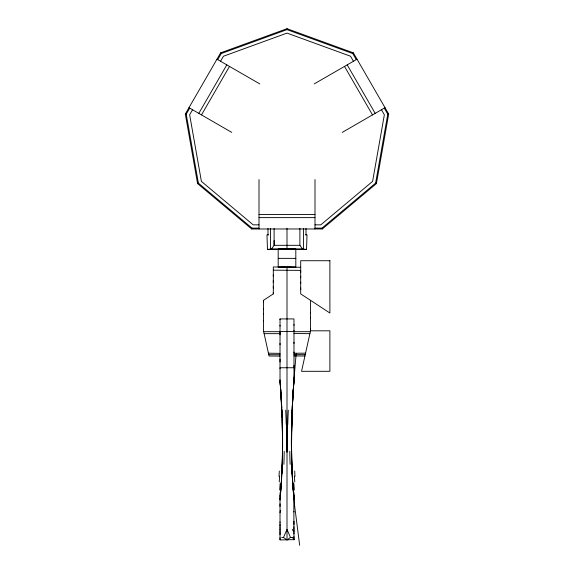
<?xml version="1.0" encoding="UTF-8"?>
<svg xmlns="http://www.w3.org/2000/svg" width="574" height="574" viewBox="0 0 574 574"><rect width="100%" height="100%" fill="white"/><g stroke="black" fill="none" stroke-linecap="round" stroke-linejoin="round"><path stroke-width="0.86" d="M263.473 321.002L263.473 320.349M263.473 314.15L263.473 313.583M263.473 309.565L263.473 308.991M263.473 302.247L263.473 300.338L273.31 293.895L273.31 292.424M273.31 288.019L273.31 286.548M273.31 282.143L273.31 280.672M273.31 276.266L273.31 274.795M273.31 270.175L300.69 270.39L300.69 272.507M274.107 240.563L274.107 245.313L271.545 248.886L267.462 249.453L266.989 234.888L268.603 234.888M280.019 539.689L280.019 539.173M280.019 538.534L280.019 537.687M280.019 534.717L280.019 532.198M280.019 531.438L280.019 530.634M280.019 529.838L280.019 529.049M280.019 528.267L280.019 527.499M280.019 526.301L280.019 524.076M280.019 522.519L280.019 521.874M280.019 512.754L280.349 510.272M280.019 506.469L280.019 503.85M280.019 500.126L281.045 486.752M280.019 368.551L280.019 367.755L293.981 367.755L293.981 365.487M280.019 361.979L280.019 359.037M280.019 356.088L269.062 356.016L263.473 330.811L263.473 300.338M280.019 354.754L268.768 354.675M280.019 353.369L268.431 353.175M280.019 344.673L280.019 343.446M280.019 334.879L280.019 331.55L293.981 331.55M280.019 326.104L280.019 325.307M280.019 319.725L280.019 318.929L293.981 318.929L293.981 380.045L292.453 404.225L292.475 403.723M282.623 444.369L282.193 418.998L280.019 380.045L280.019 318.929M292.159 410.288L291.427 450.97M293.981 539.617L280.019 539.962L280.019 499.122L281.081 486.278M293.981 539.359L293.981 538.534M293.981 536.611L293.981 537.687L290.494 537.429L287 539.962L283.506 537.429L281.762 537.429M293.981 533.892L293.981 533.074M293.981 529.838L293.981 532.198L292.238 529.393M293.981 529.049L293.981 528.267M293.981 527.499L293.981 526.738M293.981 524.55L293.981 521.257M293.981 512.008L293.981 511.391M293.414 388.11L293.981 377.699M293.981 355.937L304.938 356.016M293.981 354.632L305.232 354.675M293.981 352.02L293.981 353.24L305.569 353.175M293.981 343.446L293.981 342.226M293.981 333.544L309.895 333.659M293.981 330.416L293.981 331.679L310.333 331.679M293.981 325.307L293.981 324.511M300.69 289.49L300.69 288.019M300.69 283.613L300.69 282.143M300.69 277.737L300.69 276.266M300.69 267.269L273.31 266.96L273.31 293.895M310.527 328.909L310.527 330.811L301.544 371.299L329.892 371.299L329.892 330.811L310.527 330.811L310.527 300.338M310.527 318.168L310.527 317.594M310.527 313.583L310.527 313.009M282.623 444.972L282.473 456.926M291.391 438.966L291.377 444.369M282.071 469.245L282.602 447.971L282.193 418.998M291.398 438.357L292.704 399.54L292.611 401.197M282.25 464.675L282.602 438.041L281.891 411.3M282.458 457.528L281.769 475.408M282.221 465.342L282.178 466.648M282.286 463.677L281.863 473.6M282.107 468.276L282.028 470.221M282.049 469.647L281.009 487.233M282.013 470.544L281.978 471.197M292.144 410.496L292.317 406.844M281.963 471.519L281.884 473.141M292.41 405.036L291.398 438.041L291.958 469.898M292.295 407.253L292.381 405.624M292.345 406.241L292.532 402.711M281.748 475.731L281.296 483.186M292.553 402.209L292.632 400.76M292.697 399.691L293.271 390.27M292.668 400.193L293.149 392.142M296.184 353.728C292.274 396.404 289.77 439.375 292.64 482.21L292.704 483.186M292.84 397.108L293.02 394.151M281.095 486.099L281.604 478.329M292.948 395.407L293.307 389.681M293.142 392.229L293.242 390.629M293.3 389.789L293.379 388.576M293.321 389.423L293.981 380.045L293.938 380.641M293.214 391.109L293.673 384.293M293.501 386.854L293.558 386.001M293.687 384.078L293.802 382.478M281.274 483.509L280.751 490.648M293.895 381.244L293.981 380.045M280.7 491.294L280.256 496.51M280.198 497.163L280.019 499.122M295.136 249.453L306.538 249.453L307.011 234.888L305.397 234.888M314.997 228.115L322 228.115L375.618 183.12L387.773 114.183L384.279 108.12M376.422 183.58L388.684 114.025L353.369 52.858L287 28.7L220.631 52.858L185.316 114.025L197.578 183.58L251.685 228.976L322.315 228.976L376.422 183.58L375.618 183.12M251.685 228.976L252 228.115L198.382 183.12L186.227 114.183L189.721 108.12M283.506 537.429L287 529.393L290.494 537.429M217.725 59.624L221.227 53.561L287 29.626L352.773 53.561L356.275 59.624M192.555 109.756L189.65 114.786L201.395 181.377L253.191 224.843L259.003 224.843M220.552 61.26L223.458 56.23L287 33.098L350.542 56.23L353.448 61.26M198.812 113.365L226.809 64.869M201.488 114.915L229.492 66.419M352.773 53.561L353.369 52.858M314.236 83.897L357.028 59.194M197.578 183.58L198.382 183.12M342.24 132.393L385.025 107.69M278.182 267.247L278.182 249.181L285.393 249.001M288.607 249.001L295.818 249.181L295.818 267.247M387.773 114.183L388.684 114.025M278.182 249.181L287.789 249.001M295.201 258.451L295.818 258.379L278.218 258.365L278.799 258.451M278.519 267.197L285.393 267.068M278.799 267.175L287.789 267.068M259.003 214.525L314.997 214.525M259.003 217.618L314.997 217.618M314.997 224.843L320.809 224.843L372.605 181.377L384.35 114.786L381.445 109.756M252 228.115L259.003 228.115M306.538 249.453L302.455 248.886L299.893 245.313L274.107 245.313L274.107 228.531M271.545 248.886L302.455 248.886M286.211 249.001L295.818 249.181M267.462 249.453L278.864 249.453M263.667 331.679L280.019 331.679M264.105 333.659L280.019 333.659M287 267.068L295.481 267.197M288.607 267.068L295.201 267.175M185.316 114.025L186.227 114.183M216.972 59.194L259.764 83.897M188.975 107.69L231.76 132.393M292.238 537.429L293.981 539.173M220.631 52.858L221.227 53.561M347.191 64.869L375.188 113.365M344.508 66.419L372.512 114.915M322 228.115L322.315 228.976M299.664 545.3L294.72 506.62L292.553 480.919M293.802 497.163L293.981 539.962M293.745 496.51L293.3 491.294M293.249 490.648L293.07 488.374M292.919 486.278L293.981 499.122L292.266 476.061M293.049 488.051L292.955 486.752M280.062 380.641L280.019 380.045L280.586 388.11M280.363 384.867L280.019 380.045L280.198 382.478M292.905 486.099L292.726 483.509M280.162 382.069L280.385 385.147M280.37 384.917L280.499 386.854M292.991 487.233L291.893 468.276M280.535 387.357L280.779 391.009M280.327 384.293L280.786 391.109M280.729 390.27L280.858 392.229M292.532 480.596L292.396 478.329M280.916 393.147L281.081 395.888M280.693 389.681L281.073 395.759M280.851 392.142L281.547 404.225L281.525 403.723M281.052 395.407L281.303 399.619M280.995 394.46L281.188 397.71M281.16 397.108L281.224 398.32M281.296 399.54L281.389 401.197M281.274 399.188L281.332 400.214M292.231 475.408L291.377 444.972M281.368 400.76L281.447 402.209M281.432 401.972L281.705 407.253M292.066 472.165L292.094 472.818M292.137 473.6L291.714 463.677M281.604 405.237L281.655 406.241M292.023 471.197L292.051 471.842M281.59 405.036L281.934 412.319M281.683 406.844L281.741 408.064M281.798 409.276L281.856 410.496M281.841 410.288L282.15 417.786M291.779 465.342L291.8 465.995M291.707 463.39L291.542 457.528M291.527 456.926L291.434 451.566M314.997 179.569L314.997 228.976M306.007 228.459L306.007 234.888M303.431 228.466L303.431 248.915M299.893 228.33L299.893 245.313M287 28.7L287 29.626M287 228.33L287 248.886M287 266.96L287 539.962M270.569 228.466L270.569 248.915M267.993 228.459L267.993 234.888M259.003 179.569L259.003 228.976M280.177 492.219A63.958 4.047 -86.7 0 1 279.825 496.323M280.141 483.566A73.551 5.977 -87.3 0 1 279.653 490.031M279.595 476.09A100.428 13.059 -88.3 0 1 279.237 481.995M279.294 471.032A132.508 25.227 -89.3 0 1 279.021 476.398M284.202 451.315A220.954 81.651 88.5 0 1 283.893 464.344M286.562 438.436A208.111 71.764 88.7 0 1 286.519 452.032M286.806 424.588A187.526 54.745 88.9 0 1 287.05 438.608M285.701 410.223A163.31 37.31 88.9 0 1 286.225 424.538M281.238 392.874A44.908 2.045 85.7 0 1 281.475 396.806M281.073 394.969A30.702 0.825 86 0 1 281.152 396.268M287.775 424.538A163.31 37.31 -88.9 0 1 288.299 410.223M286.95 438.608A187.526 54.745 -88.9 0 1 287.194 424.588M287.481 452.032A208.111 71.764 -88.7 0 1 287.438 438.436M290.107 464.344A220.954 81.651 -88.5 0 1 289.798 451.315M294.763 481.995A100.428 13.059 88.3 0 1 294.405 476.09M294.979 476.398A132.508 25.227 89.3 0 1 294.706 471.032M294.347 490.031A73.551 5.977 87.3 0 1 293.859 483.566M294.175 496.323A63.958 4.047 86.7 0 1 293.823 492.219M292.525 396.806A44.908 2.045 -85.7 0 1 292.762 392.874M292.848 396.268A30.702 0.825 -86 0 1 292.927 394.969M329.892 260.732L300.69 260.732L300.69 293.895L329.892 313.031L329.892 260.732"/></g></svg>
